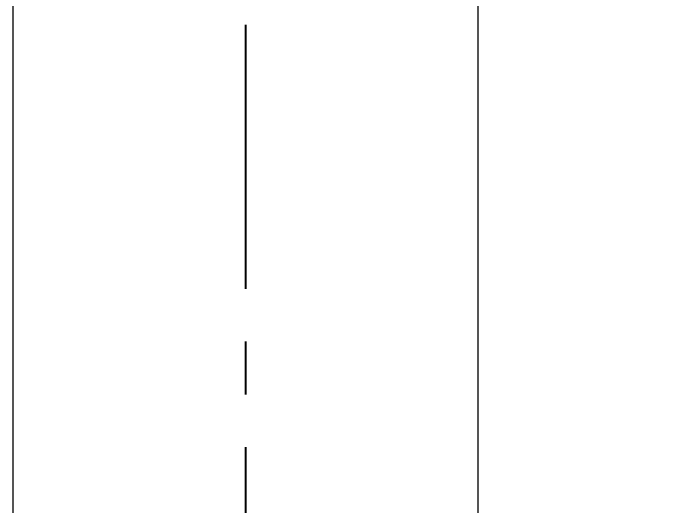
# Model space of a CAD drawing. Extents: x 0 to 1354, y 0 to 992.
# Drawn here: x 356.57 to 387.95, y 607.92 to 631.23 of the extents above; entities that cross this region are included whole.
import ezdxf

# ---------------------------------------------------------------- set-up
doc = ezdxf.new("R2010")
doc.units = 0
doc.header["$LTSCALE"] = 10
doc.header["$MEASUREMENT"] = 0
doc.header["$PDMODE"] = 3
doc.header["$PDSIZE"] = -10
doc.linetypes.add('CENTER', pattern=[2, 1.25, -0.25, 0.25, -0.25])
doc.layers.get('0').update_dxf_attribs({"linetype": 'CONTINUOUS'})
doc.layers.get('DEFPOINTS').update_dxf_attribs({"linetype": 'CONTINUOUS'})
doc.layers.add('1', color=7, linetype='CONTINUOUS')
doc.layers.add('치수', color=7, linetype='CONTINUOUS', lineweight=25)
doc.styles.add('Daelim Dimension', font='')
doc.styles.get('Daelim Dimension').set_extended_font_data('NanumGothic')
doc.dimstyles.new('DEFAULT', dxfattribs={"dimscale": 2, "dimtxt": 2, "dimasz": 2, "dimexe": 0, "dimexo": 2, "dimgap": 1, "dimtad": 1, "dimdec": 1, "dimzin": 9, "dimdsep": 46, "dimtxsty": 'Daelim Dimension', "dimcen": 0.5, "dimclrd": 252, "dimclre": 252, "dimclrt": 3, "dimadec": 1, "dimazin": 0, "dimtfac": 1, "dimtdec": 1, "dimtix": 1, "dimtmove": 0, "dimatfit": 3, "dimfxl": 1, "dimtolj": 1, "dimtzin": 1, "dimlwd": 9, "dimlwe": 9, "dimarcsym": 0})

# ---------------------------------------------------------------- blocks, each defined once
blk = doc.blocks.new('*D7')
at = {"layer": 'DEFPOINTS', "color": 0, "transparency": 16777216}
for p in [(367.574, 868.589), (367.574, 163.589), (503.896, 163.589)]:
    blk.add_point(p, dxfattribs=at)
at = {"layer": '치수', "color": 5, "lineweight": 9, "transparency": 16777216}
for p, q in [((371.574, 868.589), (503.896, 868.589)), ((503.896, 864.589), (503.896, 167.589)), ((371.574, 163.589), (503.896, 163.589))]:
    blk.add_line(p, q, dxfattribs=at)
at = {"layer": '치수', "color": 5, "transparency": 16777216}
for points in [[(503.229, 864.589), (504.562, 864.589), (503.896, 868.589)], [(503.229, 167.589), (504.562, 167.589), (503.896, 163.589)]]:
    blk.add_solid(points, dxfattribs=at)
at = {"layer": '치수', "color": 7, "transparency": 16777216, "insert": (491.037, 512.546), "char_height": 20, "attachment_point": 5, "rotation": 90, "style": 'Daelim Dimension'}
blk.add_mtext('\\A1;705', dxfattribs=at)

msp = doc.modelspace()

# ---------------------------------------------------------------- linework, layer by layer
at = {"color": 1, "linetype": 'CENTER'}
msp.add_open_spline([(367.574, 872.589), (367.574, 867.589), (367.574, 159.589)], degree=1, knots=[0, 0, 0.007013, 1, 1], dxfattribs=at)
at = {"layer": '1', "color": 7, "linetype": 'Continuous', "lineweight": 18}
for p, q in [((356.574, 346.765), (356.574, 632.759)), ((378.574, 632.759), (378.574, 346.768))]:
    msp.add_line(p, q, dxfattribs=at)

# ---------------------------------------------------------------- dimensions: what is measured, and where the dimension line sits
at = {"layer": '치수', "color": 5}
dim = msp.add_linear_dim(base=(503.896, 163.589), p1=(367.574, 868.589), p2=(367.574, 163.589), angle=270, dimstyle='DEFAULT', override={"dimtxt": 10, "dimclrd": 5, "dimclre": 5, "dimclrt": 7}, dxfattribs=at)
dim.commit()
dim.dimension.update_dxf_attribs({"geometry": '*D7', "text_midpoint": (503.896, 512.546), "dimtype": 161})

doc.saveas('drawing.dxf')
